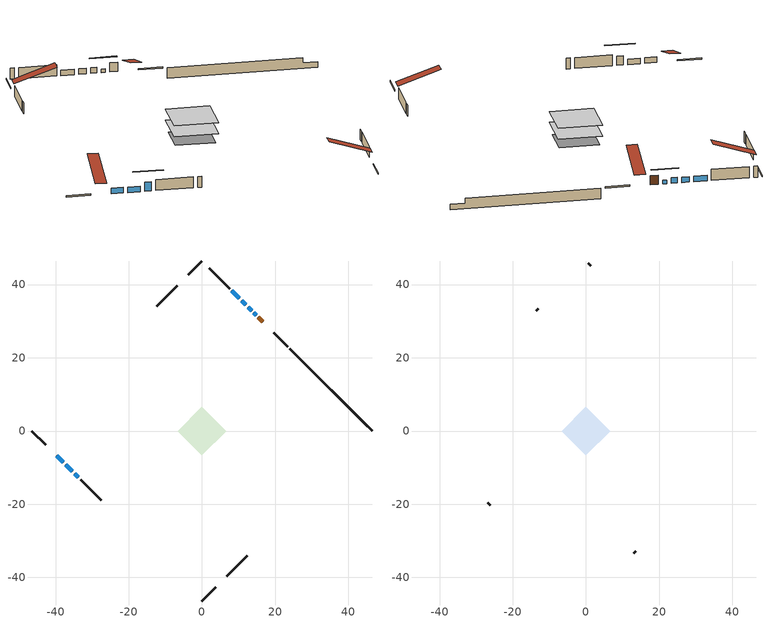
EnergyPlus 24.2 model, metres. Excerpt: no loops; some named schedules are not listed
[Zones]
conditioned space
 floor outside (Floor1 construction): -3.56,0 0,3.56 3.56,0 0,-3.56 z1.04
 floor adiabatic (AdiabaticFloorConstruction): -6.63,0 0,6.63 6.63,0 0,-6.63 z1.04
 floor foundation (Slab1 construction): -5.6,0.4 -0.4,5.6 5.6,-0.4 0.4,-5.6 z-1.31
 wall outside (RimJoist1 construction): 0,-46.42 3.7,-42.73 / -46.42,0 -42.73,-3.7 / 0,46.42 -3.7,42.73 / 23.35,23.07 19.65,26.77 z1.04:1.34
 wall outside (AdiabaticWallConstruction 1): 16.64,29.78 15.42,31.01 z1.04:3.07
 wall outside (AdiabaticWallConstruction): -39.71,-6.71 -37.92,-8.51 / -37.26,-9.16 -35.39,-11.04 / 13.54,32.88 12.61,33.82 / 11.95,34.47 10.83,35.59 / 10.18,36.25 8.18,38.24 z1.04:2.26; 14.76,31.66 14.2,32.23 z1.04:1.83; -34.73,-11.69 -33.74,-12.69 z1.04:3.05
 wall outside (Wall1 construction): 6.71,-39.71 12.32,-34.1 / -33.08,-13.34 -27.47,-18.95 / -6.71,39.71 -12.32,34.1 / 7.53,38.9 1.92,44.51 z1.04:3.48
 wall foundation (FoundationWall1 construction): 24.01,22.42,-1.31 24.01,22.42,1.04 44.18,2.24,1.04 44.18,2.24,-0.05 46.42,0,-0.05 46.42,0,-1.31
 window (WindowConstruction): -39.71,-6.71 -37.92,-8.51 z1.04:2.26
 window (WindowConstruction 6): 14.76,31.66 14.2,32.22 z1.04:1.83
 window (WindowConstruction 1): -37.26,-9.16 -35.39,-11.04 z1.04:2.26
 window (WindowConstruction 2): 13.54,32.88 12.61,33.82 z1.04:2.26
 window (WindowConstruction 3): 11.95,34.47 10.83,35.59 z1.04:2.26
 window (WindowConstruction 4): 10.18,36.25 8.18,38.24 z1.04:2.26
 window (WindowConstruction 5): -34.73,-11.69 -33.74,-12.69 z1.04:3.05
 door (Door): 16.64,29.79 15.42,31.01 z1.04:3.07
 ceiling adiabatic (AdiabaticFloorConstruction): 0,-6.63 6.63,0 0,6.63 -6.63,0 z1.04
attic - vented
 floor to conditioned space (Floor2 construction Reversed): -6.63,0 0,6.63 6.63,0 0,-6.63 z3.48
 wall outside (Wall2 construction): 12.98,-33.44 13.58,-32.84 / -26.81,-19.61 -26.21,-20.21 / -12.98,33.44 -13.58,32.84 / 1.26,45.17 0.66,45.77 z1.04:3.48
 roof outside (Roof1 construction): 6.06,-40.37,3.48 -0.4,-33.91,6.52 -2.1,-35.61,6.52 4.36,-42.07,3.48; -40.37,-6.06,3.48 -33.91,0.4,6.52 -35.61,2.1,6.52 -42.07,-4.36,3.48; -6.06,40.37,3.48 0.4,33.91,6.52 2.1,35.61,6.52 -4.36,42.07,3.48; 17.3,29.13,3.48 10.84,22.67,6.52 12.54,20.97,6.52 19,27.43,3.48
shading: 12.41,34.01 16.55,29.87 16.76,30.09 12.62,34.22 z4.36; -31.95,-14.47 -36.52,-9.91 -36.73,-10.12 -32.16,-14.69 z5.58
[Building]
Building 1: Terrain=Suburbs
[Site:Location]
Montreal Intl AP_QC: Latitude {deg}=45.47; Longitude {deg}=-73.74; Time Zone {hr}=-5; Elevation {m}=36; Keep Site Location Information=Yes
[Site:GroundTemperature:Shallow]
2.07863, -0.316383, -0.508184, 0.628371, 5.19101, 9.73239, 13.6695, 16.1636, 16.3755, 14.347, 10.5102, 6.10817
[Site:WaterMainsTemperature]
Calculation Method=Schedule; Temperature Schedule=mains temperature schedule
[Material] Roughness=Rough; Thermal Absorptance=0.9
Name | Thickness {m} | Conductivity {W/m-K} | Density {kg/m3} | Specific Heat {J/kg-K} | Solar Absorptance | Visible Absorptance
asphalt or fiberglass shingles | 0.00635 | 0.162714 | 1121.4 | 1465.45 | 0.4 | 0.4
ceiling loosefill ins | 0.169333 | 0.0480833 | 16.02 | 1046.75 | 0.7 | 0.7
ceiling stud and cavity | 0.1397 | 0.138459 | 65.682 | 1177.47 | 0.7 | 0.7
concrete 4.0 in. | 0.1016 | 1.803125 | 2242.8 | 837.4 | 0.7 | 0.7
concrete 8.0 in. | 0.2032 | 1.803125 | 2242.8 | 837.4 | 0.7 | 0.7
door material | 0.04445 | 0.0451087 | 512.64 | 1214.23 | 0.7 | 0.7
exterior vertical ins | 0.0371966 | 0.029427 | 32.04 | 1214.23 | 0.7 | 0.7
floor covering | 0.0127 | 0.0433444 | 54.468 | 1339.84 | 0.6 | 0.6
floor rigid ins; wall rigid ins | 0.512978 | 0.029427 | 32.04 | 1214.23 | 0.7 | 0.7
floor stud and cavity | 0.1397 | 0.447737 | 92.3553 | 1139.71 | 0.7 | 0.7
floor stud and cavity 1 | 0.1397 | 1.75129 | 37.0049 | 1207.88 | 0.7 | 0.7
furniture material conditioned space 1 | 0.1524 | 0.115458 | 640.8 | 1214.23 | 0.6 | 0.6
gypsum board | 0.0127 | 0.160291 | 801 | 837.4 | 0.6 | 0.6
gypsum board 1 | 0.0127 | 0.160291 | 801 | 837.4 | 0.7 | 0.7
osb sheathing 0.5 in. | 0.0127 | 0.115458 | 512.64 | 1214.23 | 0.7 | 0.7
osb sheathing 0.75 in. | 0.01905 | 0.115458 | 512.64 | 1214.23 | 0.7 | 0.7
osb sheathing 2.0 in. | 0.0508 | 0.115458 | 512.64 | 1214.23 | 0.7 | 0.7
rim joist rigid ins | 0.051816 | 0.029427 | 32.04 | 1214.23 | 0.7 | 0.7
rim joist stud and cavity | 0.0508 | 0.278529 | 125.044 | 1163.47 | 0.6 | 0.6
wall stud and cavity | 0.1397 | 0.0819611 | 139.0536 | 1170.24 | 0.7 | 0.7
wall stud and cavity 1 | 0.0889 | 6.9971 | 50.32683 | 1063.81 | 0.6 | 0.6
wall stud and cavity 2 | 0.0889 | 0.380278 | 52.3479 | 1209.89 | 0.7 | 0.7
wall stud and cavity 3 | 0.0889 | 0.391764 | 83.0341 | 1211.67 | 0.7 | 0.7
wood siding | 0.0254 | 0.102417 | 544.68 | 1172.36 | 0.4 | 0.4
wood siding 1 | 0.00254 | 0.102417 | 544.68 | 1172.36 | 0.4 | 0.4
wood siding 2; wood siding 3; wood siding 4 | 0.0254 | 0.102417 | 544.68 | 1172.36 | 0.7 | 0.7
[WindowMaterial:SimpleGlazingSystem]
Name | U-Factor {W/m2-K} | Solar Heat Gain Coefficient
WindowMaterial | 2.93609 | 0.62
WindowMaterial 1 | 2.97357 | 0.58
WindowMaterial 2 | 3.006501 | 0.53
WindowMaterial 3 | 2.86682 | 0.59
WindowMaterial 4 | 2.98152 | 0.55
WindowMaterial 5 | 3.06271 | 0.38
[Construction]
AdiabaticFloorConstruction: floor stud and cavity 1, floor rigid ins, osb sheathing 0.75 in., floor covering
AdiabaticWallConstruction: wood siding 3, wall rigid ins, wall stud and cavity 2, gypsum board
AdiabaticWallConstruction 1: wood siding 4, wall rigid ins, wall stud and cavity 2, gypsum board
Door: door material
Floor1 construction: floor stud and cavity, osb sheathing 0.75 in., floor covering
Floor2 construction Reversed: gypsum board, ceiling stud and cavity, ceiling loosefill ins
FoundationWall1 construction: concrete 8.0 in., gypsum board 1
furniture construction conditioned space 1: furniture material conditioned space 1
PartitionWallConstruction: gypsum board, wall stud and cavity 3, gypsum board
RimJoist1 construction: wood siding 2, rim joist rigid ins, osb sheathing 2.0 in., rim joist stud and cavity
Roof1 construction: asphalt or fiberglass shingles
Slab1 construction: concrete 4.0 in.
Wall1 construction: wood siding, osb sheathing 0.5 in., wall stud and cavity, gypsum board
Wall2 construction: wood siding 1, wall stud and cavity 1
WindowConstruction: WindowMaterial
WindowConstruction 1; WindowConstruction 2: WindowMaterial 1
WindowConstruction 3: WindowMaterial 2
WindowConstruction 4: WindowMaterial 3
WindowConstruction 5: WindowMaterial 4
WindowConstruction 6: WindowMaterial 5
[Zone] Multiplier=1; Part of Total Floor Area=Yes
Name | Volume {m3}
attic - vented | 43.3675
conditioned space | 373.4
[Space]
Name | Zone | Volume {m3}
attic - vented 1 | attic - vented | 43.3675
conditioned space 1 | conditioned space | 373.4
[ZoneInfiltration:EffectiveLeakageArea]
infil attic - vented 1: Zone or Space=attic - vented 1; Schedule=Always On Discrete; Effective Air Leakage Area {cm2}=3512.4; Stack Coefficient=0.000381123; Wind Coefficient=1.31902e-05
[ZoneMixing]
whole house fan mix: Zone or Space=attic - vented; Schedule=Always On Continuous; Design Flow Rate Calculation Method=Flow/Zone; Design Flow Rate {m3/s}=0; Source Zone or Space=conditioned space
[SurfaceProperty:ExposedFoundationPerimeter]
Slab1: Exposed Perimeter Calculation Method=TotalExposedPerimeter; Total Exposed Perimeter {m}=31.7
[InternalMass] Zone or ZoneList=conditioned space; Space or SpaceList=conditioned space 1
Name | Construction | Surface Area {m2}
furniture mass conditioned space 1 | furniture construction conditioned space 1 | 70.244
partition wall mass | PartitionWallConstruction | 175.61
[Lights]
interior lighting: Zone or ZoneList or Space or SpaceList=conditioned space 1; Schedule=interior lighting schedule; Design Level Calculation Method=LightingLevel; Lighting Level {W}=343.2; Return Air Fraction=0; Fraction Radiant=0.6; Fraction Visible=0.2; Fraction Replaceable=1
[People]
occupants: Zone or ZoneList or Space or SpaceList=conditioned space 1; Number of People Schedule=occupants schedule; Number of People Calculation Method=People; Number of People=3; Fraction Radiant=0.314171; Sensible Heat Fraction=0.56303; Activity Level Schedule=occupants activity schedule; Carbon Dioxide Generation Rate {m3/s-W}=0; Enable ASHRAE 55 Comfort Warnings=No; Mean Radiant Temperature Calculation Type=EnclosureAveraged
[ElectricEquipment] Zone or ZoneList or Space or SpaceList=conditioned space 1; Design Level Calculation Method=EquipmentLevel
Name | Schedule | Design Level {W} | Fraction Latent | Fraction Radiant | Fraction Lost
clothes dryer | clothes dryer schedule | 140.772 | 0.015 | 0.081 | 0.85
clothes washer | clothes washer schedule | 32.1985 | 0.03 | 0.162 | 0.7
cooking range | cooking range schedule | 215.147 | 0.08 | 0.432 | 0.2
dishwasher | dishwasher schedule | 66.8632 | 0.3 | 0.18 | 0.4
fridge | fridge schedule | 72.9452 | 0 | 0.6 | 0
mech vent bath fan 0 | mech vent bath fan 0 schedule | 50.2 | 0 | 0 | 1
mech vent bath fan 1 | mech vent bath fan 1 schedule | 50.2 | 0 | 0 | 1
mech vent house fan | mech vent house fan schedule | 0 | 0 | 0 | 1
mech vent house fan cfis | mech vent house fan cfis schedule | 0 | 0 | 0 | 0
mech vent range fan 0 | mech vent range fan 0 schedule | 57 | 0 | 0 | 1
misc plug loads | misc plug loads schedule | 494.7 | 0.045 | 0.513 | 0.1
whole house fan | Always On Discrete | 0 | 0 | 0 | 1
[OtherEquipment] Zone or ZoneList or Space or SpaceList=conditioned space 1; Design Level Calculation Method=EquipmentLevel
Name | Fuel Type | Schedule | Design Level {W} | Fraction Latent | Fraction Radiant | Fraction Lost
clothes dryer 1 | Electricity | clothes dryer schedule | 0 | 0.015 | 0.081 | 0.85
cooking range 1 | Electricity | cooking range schedule | 0 | 0.08 | 0.432 | 0.2
general water use latent | None | general water use schedule | 62.594 | 1 | 0 | 0
general water use sensible | None | general water use schedule | -61.6891 | 0 | 0.6 | 0
mech vent house fan latent load | None | Always On Discrete | 0 | 1 | 0 | 0
mech vent house fan sensible load | None | Always On Discrete | 0 | 0 | 0 | 0
water heater energy adjustment1 | Electricity | Always On Discrete | 0.01 | 0 | 0 | 1
[ZoneInfiltration:DesignFlowRate] Zone or ZoneList or Space or SpaceList=conditioned space 1; Schedule=Always On Discrete; Design Flow Rate Calculation Method=Flow/Zone; Design Flow Rate {m3/s}=0
infil flow; natural vent flow; whole house fan flow
[AvailabilityManager:Scheduled]
furnace airloop Availability Manager: Schedule=Always On Discrete
[Foundation:Kiva]
Foundation Kiva 1: Initial Indoor Air Temperature {C}=18; Wall Height Above Grade {m}=1.04001; Wall Depth Below Slab {m}=0.2032; Custom Block Material Name 1=exterior vertical ins; Custom Block Depth 1 {m}=2.350008; Custom Block X Position 1 {m}=0.2159; Custom Block Z Position 1 {m}=0
[Foundation:Kiva:Settings]
Soil Conductivity {W/m-K}=0.849921; Soil Density {kg/m3}=1842.3; Soil Specific Heat {J/kg-K}=418.7; Ground Solar Absorptivity=0.9; Ground Thermal Absorptivity=0.9; Ground Surface Roughness {m}=0.03; Far-Field Width {m}=40; Deep-Ground Boundary Condition=ZeroFlux; Deep-Ground Depth {m}=40; Minimum Cell Dimension {m}=0.2; Maximum Cell Growth Coefficient=3; Simulation Timestep=Timestep
[Exterior:Lights]
exterior lighting: Schedule=exterior lighting schedule; Design Level {W}=75.6
[EnergyManagementSystem:GlobalVariable]
furnace_airloop_Fan_RTF
infil_program_Qfan
infil_program_Qinf
natural_vent_program_Qnv
natural_vent_program_Qwhf
[EnergyManagementSystem:Sensor]
Name | Output:Variable or Output:Meter Index Key | Output:Variable or Output:Meter
airflow_gain | infil flow | Infiltration Sensible Heat Gain Energy
airflow_gain_1 | natural vent flow | Infiltration Sensible Heat Gain Energy
airflow_gain_2 | whole house fan flow | Infiltration Sensible Heat Gain Energy
airflow_loss | infil flow | Infiltration Sensible Heat Loss Energy
airflow_loss_1 | natural vent flow | Infiltration Sensible Heat Loss Energy
airflow_loss_2 | whole house fan flow | Infiltration Sensible Heat Loss Energy
clg_load_cond |  | Cooling:EnergyTransfer:Zone:CONDITIONED SPACE
clg_sp_s; clg_sp_s_1 | cooling setpoint | Schedule Value
clothes_dryer_exhaust_0_sch_s | clothes dryer exhaust 0 schedule | Schedule Value
cool_season | cooling season schedule | Schedule Value
htg_load_cond |  | Heating:EnergyTransfer:Zone:CONDITIONED SPACE
htg_sp_s; htg_sp_s_1 | heating setpoint | Schedule Value
ig_ee_conv | clothes dryer | Electric Equipment Convective Heating Energy
ig_ee_conv_2 | cooking range | Electric Equipment Convective Heating Energy
ig_ee_conv_4 | fridge | Electric Equipment Convective Heating Energy
ig_ee_conv_5 | misc plug loads | Electric Equipment Convective Heating Energy
ig_ee_conv_6 | whole house fan | Electric Equipment Convective Heating Energy
ig_ee_rad | clothes dryer | Electric Equipment Radiant Heating Energy
ig_ee_rad_2 | cooking range | Electric Equipment Radiant Heating Energy
ig_ee_rad_4 | fridge | Electric Equipment Radiant Heating Energy
ig_ee_rad_5 | misc plug loads | Electric Equipment Radiant Heating Energy
ig_ee_rad_6 | whole house fan | Electric Equipment Radiant Heating Energy
ig_lgt_conv | interior lighting | Lights Convective Heating Energy
ig_lgt_rad | interior lighting | Lights Radiant Heating Energy
ig_lgt_vis | interior lighting | Lights Visible Radiation Heating Energy
ig_oe_conv | clothes dryer 1 | Other Equipment Convective Heating Energy
ig_oe_conv_1 | cooking range 1 | Other Equipment Convective Heating Energy
ig_oe_conv_2 | general water use latent | Other Equipment Convective Heating Energy
ig_oe_conv_3 | general water use sensible | Other Equipment Convective Heating Energy
ig_oe_conv_4 | water heater energy adjustment1 | Other Equipment Convective Heating Energy
ig_oe_rad | clothes dryer 1 | Other Equipment Radiant Heating Energy
ig_oe_rad_1 | cooking range 1 | Other Equipment Radiant Heating Energy
ig_oe_rad_2 | general water use latent | Other Equipment Radiant Heating Energy
ig_oe_rad_3 | general water use sensible | Other Equipment Radiant Heating Energy
ig_oe_rad_4 | water heater energy adjustment1 | Other Equipment Radiant Heating Energy
ig_ppl_conv | occupants | People Convective Heating Energy
ig_ppl_rad | occupants | People Radiant Heating Energy
im_conv | furniture mass conditioned space 1 | Surface Inside Face Convection Heat Gain Energy
im_conv_1 | partition wall mass | Surface Inside Face Convection Heat Gain Energy
im_ig | furniture mass conditioned space 1 | Surface Inside Face Internal Gains Radiation Heat Gain Energy
im_ig_1 | partition wall mass | Surface Inside Face Internal Gains Radiation Heat Gain Energy
im_lgt | furniture mass conditioned space 1 | Surface Inside Face Lights Radiation Heat Gain Energy
im_lgt_1 | partition wall mass | Surface Inside Face Lights Radiation Heat Gain Energy
im_sol | furniture mass conditioned space 1 | Surface Inside Face Solar Radiation Heat Gain Energy
im_sol_1 | partition wall mass | Surface Inside Face Solar Radiation Heat Gain Energy
im_surf | furniture mass conditioned space 1 | Surface Inside Face Net Surface Thermal Radiation Heat Gain Energy
im_surf_1 | partition wall mass | Surface Inside Face Net Surface Thermal Radiation Heat Gain Energy
mech_vent_bath_fan_0_sch_s | mech vent bath fan 0 schedule | Schedule Value
mech_vent_bath_fan_1_sch_s | mech vent bath fan 1 schedule | Schedule Value
mech_vent_range_fan_0_sch_s | mech vent range fan 0 schedule | Schedule Value
mv_conv | mech vent bath fan 0 | Electric Equipment Convective Heating Energy
mv_conv_1 | mech vent bath fan 1 | Electric Equipment Convective Heating Energy
mv_conv_2 | mech vent house fan | Electric Equipment Convective Heating Energy
mv_conv_3 | mech vent house fan cfis | Electric Equipment Convective Heating Energy
mv_conv_4 | mech vent range fan 0 | Electric Equipment Convective Heating Energy
mv_conv_5 | mech vent house fan latent load | Other Equipment Convective Heating Energy
mv_conv_6 | mech vent house fan sensible load | Other Equipment Convective Heating Energy
mv_rad | mech vent bath fan 0 | Electric Equipment Radiant Heating Energy
mv_rad_1 | mech vent bath fan 1 | Electric Equipment Radiant Heating Energy
mv_rad_2 | mech vent house fan | Electric Equipment Radiant Heating Energy
mv_rad_3 | mech vent house fan cfis | Electric Equipment Radiant Heating Energy
mv_rad_4 | mech vent range fan 0 | Electric Equipment Radiant Heating Energy
mv_rad_5 | mech vent house fan latent load | Other Equipment Radiant Heating Energy
mv_rad_6 | mech vent house fan sensible load | Other Equipment Radiant Heating Energy
natural_vent_s | natural vent schedule | Schedule Value
out_pb_s |  | Site Outdoor Air Barometric Pressure
out_wt_s |  | Site Outdoor Air Humidity Ratio
site_vw_s |  | Site Wind Speed
ss_back_out | Window1 | Surface Window Shortwave from Zone Back Out Window Heat Transfer Rate
ss_back_out_1 | Window10 | Surface Window Shortwave from Zone Back Out Window Heat Transfer Rate
ss_back_out_2 | Window2 | Surface Window Shortwave from Zone Back Out Window Heat Transfer Rate
ss_back_out_3 | Window4 | Surface Window Shortwave from Zone Back Out Window Heat Transfer Rate
ss_back_out_4 | Window5 | Surface Window Shortwave from Zone Back Out Window Heat Transfer Rate
ss_back_out_5 | Window7 | Surface Window Shortwave from Zone Back Out Window Heat Transfer Rate
ss_back_out_6 | Window8 | Surface Window Shortwave from Zone Back Out Window Heat Transfer Rate
ss_conv | Door1 | Surface Inside Face Convection Heat Gain Energy
ss_conv_1 | Window1 | Surface Inside Face Convection Heat Gain Energy
ss_conv_2 | Window10 | Surface Inside Face Convection Heat Gain Energy
ss_conv_3 | Window2 | Surface Inside Face Convection Heat Gain Energy
ss_conv_4 | Window4 | Surface Inside Face Convection Heat Gain Energy
ss_conv_5 | Window5 | Surface Inside Face Convection Heat Gain Energy
ss_conv_6 | Window7 | Surface Inside Face Convection Heat Gain Energy
ss_conv_7 | Window8 | Surface Inside Face Convection Heat Gain Energy
ss_ig | Door1 | Surface Inside Face Internal Gains Radiation Heat Gain Energy
ss_ig_1 | Window1 | Surface Inside Face Internal Gains Radiation Heat Gain Energy
ss_ig_2 | Window10 | Surface Inside Face Internal Gains Radiation Heat Gain Energy
ss_ig_3 | Window2 | Surface Inside Face Internal Gains Radiation Heat Gain Energy
ss_ig_4 | Window4 | Surface Inside Face Internal Gains Radiation Heat Gain Energy
ss_ig_5 | Window5 | Surface Inside Face Internal Gains Radiation Heat Gain Energy
ss_ig_6 | Window7 | Surface Inside Face Internal Gains Radiation Heat Gain Energy
ss_ig_7 | Window8 | Surface Inside Face Internal Gains Radiation Heat Gain Energy
ss_lgt | Door1 | Surface Inside Face Lights Radiation Heat Gain Energy
ss_sol | Door1 | Surface Inside Face Solar Radiation Heat Gain Energy
ss_surf | Door1 | Surface Inside Face Net Surface Thermal Radiation Heat Gain Energy
ss_surf_1 | Window1 | Surface Inside Face Net Surface Thermal Radiation Heat Gain Energy
ss_surf_2 | Window10 | Surface Inside Face Net Surface Thermal Radiation Heat Gain Energy
ss_surf_3 | Window2 | Surface Inside Face Net Surface Thermal Radiation Heat Gain Energy
ss_surf_4 | Window4 | Surface Inside Face Net Surface Thermal Radiation Heat Gain Energy
ss_surf_5 | Window5 | Surface Inside Face Net Surface Thermal Radiation Heat Gain Energy
ss_surf_6 | Window7 | Surface Inside Face Net Surface Thermal Radiation Heat Gain Energy
ss_surf_7 | Window8 | Surface Inside Face Net Surface Thermal Radiation Heat Gain Energy
ss_trans_in | Window1 | Surface Window Transmitted Solar Radiation Rate
ss_trans_in_1 | Window10 | Surface Window Transmitted Solar Radiation Rate
ss_trans_in_2 | Window2 | Surface Window Transmitted Solar Radiation Rate
ss_trans_in_3 | Window4 | Surface Window Transmitted Solar Radiation Rate
ss_trans_in_4 | Window5 | Surface Window Transmitted Solar Radiation Rate
ss_trans_in_5 | Window7 | Surface Window Transmitted Solar Radiation Rate
ss_trans_in_6 | Window8 | Surface Window Transmitted Solar Radiation Rate
ss_trans_out | Window1 | Surface Inside Face Initial Transmitted Diffuse Transmitted Out Window Solar Radiation Rate
ss_trans_out_1 | Window10 | Surface Inside Face Initial Transmitted Diffuse Transmitted Out Window Solar Radiation Rate
ss_trans_out_2 | Window2 | Surface Inside Face Initial Transmitted Diffuse Transmitted Out Window Solar Radiation Rate
ss_trans_out_3 | Window4 | Surface Inside Face Initial Transmitted Diffuse Transmitted Out Window Solar Radiation Rate
ss_trans_out_4 | Window5 | Surface Inside Face Initial Transmitted Diffuse Transmitted Out Window Solar Radiation Rate
ss_trans_out_5 | Window7 | Surface Inside Face Initial Transmitted Diffuse Transmitted Out Window Solar Radiation Rate
ss_trans_out_6 | Window8 | Surface Inside Face Initial Transmitted Diffuse Transmitted Out Window Solar Radiation Rate
s_conv | Floor1 | Surface Inside Face Convection Heat Gain Energy
s_conv_1 | Floor2 | Surface Inside Face Convection Heat Gain Energy
s_conv_10 | Wall1:135 | Surface Inside Face Convection Heat Gain Energy
s_conv_11 | Wall1:225 | Surface Inside Face Convection Heat Gain Energy
s_conv_12 | Wall1:315 | Surface Inside Face Convection Heat Gain Energy
s_conv_13 | Wall1:45 | Surface Inside Face Convection Heat Gain Energy
s_conv_2 | FoundationWall1 | Surface Inside Face Convection Heat Gain Energy
s_conv_3 | inferred conditioned ceiling | Surface Inside Face Convection Heat Gain Energy
s_conv_4 | inferred conditioned floor | Surface Inside Face Convection Heat Gain Energy
s_conv_5 | RimJoist1:135 | Surface Inside Face Convection Heat Gain Energy
s_conv_6 | RimJoist1:225 | Surface Inside Face Convection Heat Gain Energy
s_conv_7 | RimJoist1:315 | Surface Inside Face Convection Heat Gain Energy
s_conv_8 | RimJoist1:45 | Surface Inside Face Convection Heat Gain Energy
s_conv_9 | Slab1 | Surface Inside Face Convection Heat Gain Energy
s_ig | Floor1 | Surface Inside Face Internal Gains Radiation Heat Gain Energy
s_ig_1 | Floor2 | Surface Inside Face Internal Gains Radiation Heat Gain Energy
s_ig_10 | Wall1:135 | Surface Inside Face Internal Gains Radiation Heat Gain Energy
s_ig_11 | Wall1:225 | Surface Inside Face Internal Gains Radiation Heat Gain Energy
s_ig_12 | Wall1:315 | Surface Inside Face Internal Gains Radiation Heat Gain Energy
s_ig_13 | Wall1:45 | Surface Inside Face Internal Gains Radiation Heat Gain Energy
s_ig_2 | FoundationWall1 | Surface Inside Face Internal Gains Radiation Heat Gain Energy
s_ig_3 | inferred conditioned ceiling | Surface Inside Face Internal Gains Radiation Heat Gain Energy
s_ig_4 | inferred conditioned floor | Surface Inside Face Internal Gains Radiation Heat Gain Energy
s_ig_5 | RimJoist1:135 | Surface Inside Face Internal Gains Radiation Heat Gain Energy
s_ig_6 | RimJoist1:225 | Surface Inside Face Internal Gains Radiation Heat Gain Energy
s_ig_7 | RimJoist1:315 | Surface Inside Face Internal Gains Radiation Heat Gain Energy
s_ig_8 | RimJoist1:45 | Surface Inside Face Internal Gains Radiation Heat Gain Energy
s_ig_9 | Slab1 | Surface Inside Face Internal Gains Radiation Heat Gain Energy
s_lgt | Floor1 | Surface Inside Face Lights Radiation Heat Gain Energy
s_lgt_1 | Floor2 | Surface Inside Face Lights Radiation Heat Gain Energy
s_lgt_10 | Wall1:135 | Surface Inside Face Lights Radiation Heat Gain Energy
s_lgt_11 | Wall1:225 | Surface Inside Face Lights Radiation Heat Gain Energy
s_lgt_12 | Wall1:315 | Surface Inside Face Lights Radiation Heat Gain Energy
s_lgt_13 | Wall1:45 | Surface Inside Face Lights Radiation Heat Gain Energy
s_lgt_2 | FoundationWall1 | Surface Inside Face Lights Radiation Heat Gain Energy
s_lgt_3 | inferred conditioned ceiling | Surface Inside Face Lights Radiation Heat Gain Energy
s_lgt_4 | inferred conditioned floor | Surface Inside Face Lights Radiation Heat Gain Energy
s_lgt_5 | RimJoist1:135 | Surface Inside Face Lights Radiation Heat Gain Energy
s_lgt_6 | RimJoist1:225 | Surface Inside Face Lights Radiation Heat Gain Energy
s_lgt_7 | RimJoist1:315 | Surface Inside Face Lights Radiation Heat Gain Energy
s_lgt_8 | RimJoist1:45 | Surface Inside Face Lights Radiation Heat Gain Energy
s_lgt_9 | Slab1 | Surface Inside Face Lights Radiation Heat Gain Energy
s_sol | Floor1 | Surface Inside Face Solar Radiation Heat Gain Energy
s_sol_1 | Floor2 | Surface Inside Face Solar Radiation Heat Gain Energy
s_sol_10 | Wall1:135 | Surface Inside Face Solar Radiation Heat Gain Energy
s_sol_11 | Wall1:225 | Surface Inside Face Solar Radiation Heat Gain Energy
s_sol_12 | Wall1:315 | Surface Inside Face Solar Radiation Heat Gain Energy
s_sol_13 | Wall1:45 | Surface Inside Face Solar Radiation Heat Gain Energy
s_sol_2 | FoundationWall1 | Surface Inside Face Solar Radiation Heat Gain Energy
s_sol_3 | inferred conditioned ceiling | Surface Inside Face Solar Radiation Heat Gain Energy
s_sol_4 | inferred conditioned floor | Surface Inside Face Solar Radiation Heat Gain Energy
s_sol_5 | RimJoist1:135 | Surface Inside Face Solar Radiation Heat Gain Energy
s_sol_6 | RimJoist1:225 | Surface Inside Face Solar Radiation Heat Gain Energy
s_sol_7 | RimJoist1:315 | Surface Inside Face Solar Radiation Heat Gain Energy
s_sol_8 | RimJoist1:45 | Surface Inside Face Solar Radiation Heat Gain Energy
s_sol_9 | Slab1 | Surface Inside Face Solar Radiation Heat Gain Energy
s_surf | Floor1 | Surface Inside Face Net Surface Thermal Radiation Heat Gain Energy
s_surf_1 | Floor2 | Surface Inside Face Net Surface Thermal Radiation Heat Gain Energy
s_surf_10 | Wall1:135 | Surface Inside Face Net Surface Thermal Radiation Heat Gain Energy
s_surf_11 | Wall1:225 | Surface Inside Face Net Surface Thermal Radiation Heat Gain Energy
s_surf_12 | Wall1:315 | Surface Inside Face Net Surface Thermal Radiation Heat Gain Energy
